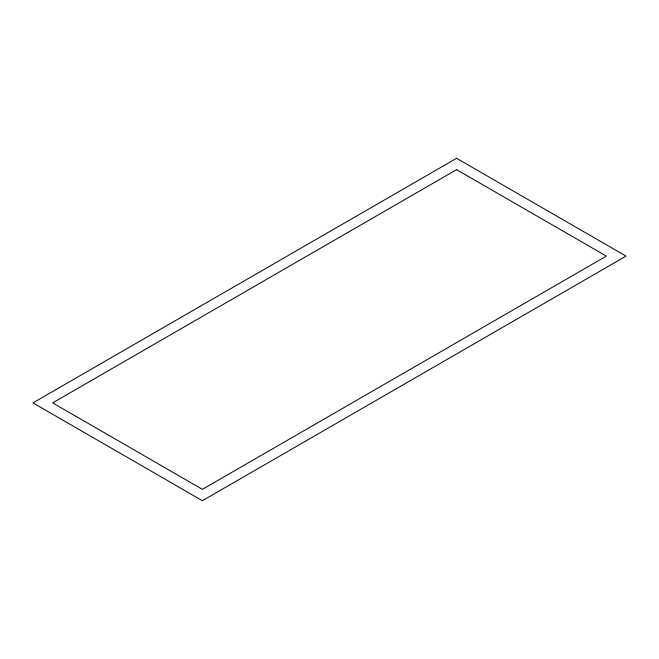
<?xml version="1.0" encoding="UTF-8"?>
<svg xmlns="http://www.w3.org/2000/svg" width="659" height="659" viewBox="0 0 659 659"><rect width="100%" height="100%" fill="white"/><g stroke="black" fill="none" stroke-linecap="round" stroke-linejoin="round"><path stroke-width="0.99" d="M456.596 158.292L32.95 402.88L202.404 500.708L626.05 256.12L456.596 158.292M456.596 169.66L52.646 402.88L202.404 489.34L606.354 256.12L456.596 169.66"/></g></svg>
